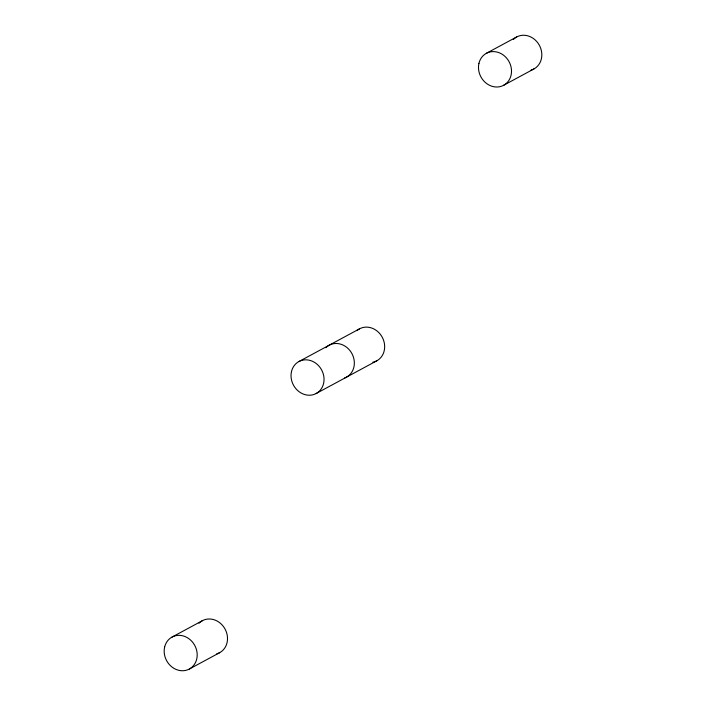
<?xml version="1.0" encoding="UTF-8"?>
<svg xmlns="http://www.w3.org/2000/svg" width="706" height="706" viewBox="0 0 706 706"><rect width="100%" height="100%" fill="white"/><g stroke="black" fill="none" stroke-linecap="round" stroke-linejoin="round"><path stroke-width="1.06" d="M486.346 53.321L516.66 36.968M503.652 85.285L533.965 68.932M298.885 361.551L359.504 328.846M316.191 393.507L376.81 360.801M172.035 637.068L202.348 620.715M189.34 669.032L219.654 652.679M198.995 623.239A18.171 16 61.7 0 1 224.782 628.552A18.171 16 61.7 0 1 216.733 653.862M513.315 39.492A18.171 16 61.7 0 1 539.093 44.813A18.171 16 61.7 0 1 531.053 70.115M325.845 347.714A18.171 16 61.7 0 1 351.314 352.523A18.171 16 61.7 0 1 344.59 378.01M356.918 330.646A18.171 16 61.7 0 1 382.502 337.724A18.171 16 61.7 0 1 372.874 362.231M164.622 647.137A18.171 16 61.7 0 0 185.404 670.453A18.171 16 61.7 0 0 192.041 641.551A18.171 16 61.7 0 0 164.622 647.137M478.933 63.399A18.171 16 61.7 0 0 499.716 86.714A18.171 16 61.7 0 0 506.352 57.804A18.171 16 61.7 0 0 478.933 63.399M291.472 371.621A18.171 16 61.7 0 0 312.255 394.936A18.171 16 61.7 0 0 318.883 366.026A18.171 16 61.7 0 0 291.472 371.621"/></g></svg>
